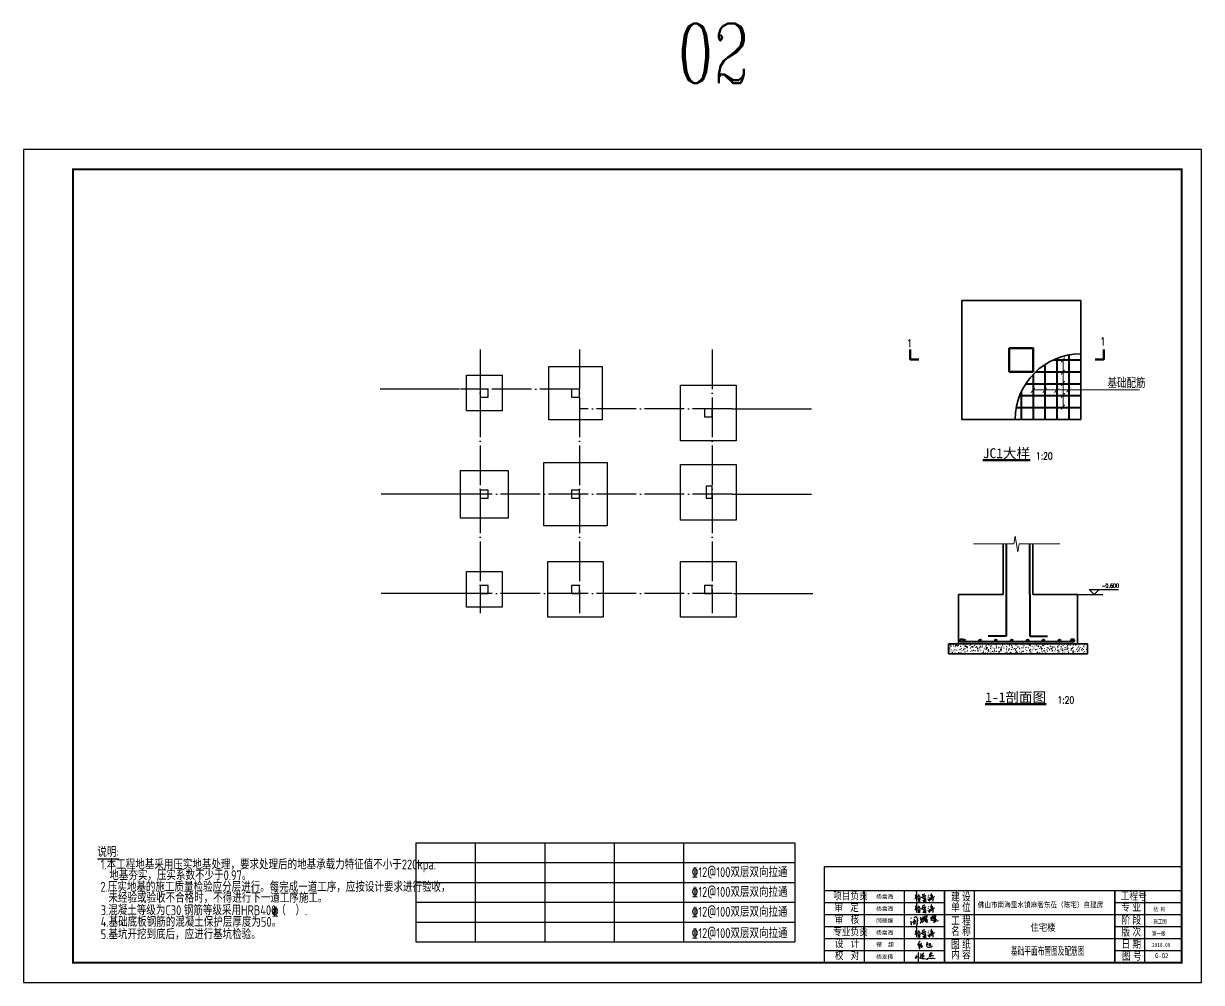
# Model space of a CAD drawing. Extents: x 365746627 to 729500028, y 528103248 to 1057099660.
# Drawn here: x 365791095 to 365850495, y 528103248 to 528151608 of the extents above; entities that cross this region are included whole.
import ezdxf
from ezdxf.enums import TextEntityAlignment as Align

# ---------------------------------------------------------------- set-up
doc = ezdxf.new("R2010")
doc.units = 0
doc.header["$LTSCALE"] = 1000
doc.header["$MEASUREMENT"] = 0
doc.linetypes.add('DOTE', pattern=[2.42, 2, -0.2, 0.02, -0.2])
for name, color, linetype in [('AXIS', 3, 'Continuous'), ('COLUMN', 6, 'Continuous'), ('DOTE', 1, 'DOTE'), ('PUB_TITLE', 4, 'Continuous'), ('S_BEAMDIMLOCAL', 3, 'Continuous'), ('出图文字', 40, 'Continuous'), ('图层2', 7, 'Continuous'), ('图签', 7, 'Continuous'), ('环宇图框', 4, 'Continuous')]:
    doc.layers.add(name, color=color, linetype=linetype)
for name, color, linetype, lineweight in [('OAP032__', 203, 'Continuous', 25), ('OAP0402T', 41, 'Continuous', 25), ('OAP0403T', 241, 'Continuous', 35), ('OAP0405T', 61, 'Continuous', 50), ('OAP0501_', 1, 'Continuous', 13), ('OAP052__', 63, 'Continuous', 50), ('OAP060__', 1, 'Continuous', 13), ('OAP280_C', 42, 'Continuous', 50), ('OAP291__', 60, 'Continuous', 40), ('PUB-TEXT', 7, 'Continuous', 25)]:
    doc.layers.add(name, color=color, linetype=linetype, lineweight=lineweight)
doc.styles.add('_COMPLEX', font='COMPLEX.shx', dxfattribs={"width": 0.75})
doc.styles.add('_HZTXT', font='1simplex.shx', dxfattribs={"width": 0.8, "bigfont": 'hztxt.shx'})
doc.styles.add('CR', font='tssdeng.shx', dxfattribs={"width": 0.7, "bigfont": 'tssdchn.shx'})
doc.styles.add('DGL_mm_T2.5', font='romans.shx', dxfattribs={"width": 0.8, "height": 250})
doc.styles.add('DGL_SIMSUN', font='', dxfattribs={"width": 0.8})
doc.styles.add('OAP_ROMANS', font='romans.shx', dxfattribs={"width": 0.8})
doc.styles.add('TSSD_REIN', font='tssdeng.shx', dxfattribs={"width": 0.8, "bigfont": 'hztxt.shx'})
doc.styles.add('图签-黑体', font='simhei.ttf', dxfattribs={"width": 0.9})
doc.styles.add('宋体', font='')
doc.styles.add('标注字体', font='', dxfattribs={"width": 0.8})
doc.styles.add('黑体', font='simhei.ttf')
doc.styles.get('DGL_SIMSUN').set_extended_font_data('SimSun')
doc.styles.get('宋体').set_extended_font_data('SimSun')
doc.styles.get('标注字体').set_extended_font_data('NSimSun')

# ---------------------------------------------------------------- blocks, each defined once
blk = doc.blocks.new('SA56A4G5G5A56')
at = {"layer": 'AXIS'}
for p, q in [((2423887, -728286), (2419887, -728286)), ((2437630, -729286), (2441630, -729286)), ((2423930, -733586), (2419930, -733586)), ((2437630, -733586), (2441630, -733586)), ((2423930, -738586), (2419930, -738586)), ((2437700, -738586), (2441700, -738586))]:
    blk.add_line(p, q, dxfattribs=at)
blk = doc.blocks.new('xvxvg5256')
at = {"linetype": 'Continuous'}
for points in [[(0.606932, 1.226352), (0.601937, 1.208868), (0.596941, 1.206371), (0.574462, 1.166408), (0.559476, 1.148924), (0.551983, 1.131441), (0.539495, 1.12145), (0.536997, 1.106464)], [(0.559476, 1.073995), (0.541993, 1.071497), (0.5345, 1.066502), (0.519514, 1.066502), (0.509523, 1.061506), (0.499532, 1.049018), (0.499532, 1.029037), (0.517016, 1.014051), (0.519514, 1.00406)], [(0.536997, 1.106464), (0.529504, 1.106464)], [(0.536997, 1.106464), (0.556979, 1.091478), (0.559476, 1.073995)], [(0.569467, 0.974088), (0.554481, 0.97159), (0.536997, 0.959102)], [(0.559476, 1.073995), (0.596941, 1.071497), (0.606932, 1.061506), (0.606932, 1.04652), (0.594444, 1.009055)], [(0.571965, 0.996567), (0.566969, 1.006558), (0.566969, 1.041525), (0.561974, 1.051516), (0.559476, 1.073995)], [(0.586951, 0.864191), (0.574462, 0.866689), (0.561974, 0.896661)], [(0.571965, 0.996567), (0.569467, 0.974088)], [(0.569467, 0.974088), (0.581955, 0.91914), (0.586951, 0.864191)], [(0.594444, 1.009055), (0.586951, 0.999065), (0.571965, 0.996567)], [(0.586951, 0.864191), (0.591946, 0.836717), (0.599439, 0.829224), (0.604434, 0.814238)], [(0.594444, 1.009055), (0.611927, 1.009055), (0.626913, 1.014051)], [(0.689355, 0.951609), (0.684359, 0.956604), (0.679364, 0.994069), (0.664378, 0.994069), (0.639402, 0.984079), (0.636904, 0.974088), (0.649392, 0.946614), (0.671871, 0.921637)], [(0.679364, 1.116455), (0.674369, 1.106464), (0.664378, 1.101469), (0.65189, 1.081488), (0.654388, 1.044023), (0.66188, 1.03653), (0.674369, 1.034032), (0.679364, 1.021544), (0.679364, 0.996567)], [(0.671871, 0.921637), (0.664378, 0.911647), (0.659383, 0.911647)], [(0.671871, 0.921637), (0.689355, 0.924135)], [(0.679364, 0.996567), (0.701843, 0.996567), (0.709336, 0.976586), (0.701843, 0.966595), (0.699345, 0.954107), (0.689355, 0.951609)], [(0.689355, 0.924135), (0.689355, 0.951609)], [(0.689355, 0.924135), (0.704341, 0.921637), (0.744303, 0.934125), (0.749299, 0.939121), (0.749299, 0.951609)], [(0.949112, 1.051516), (0.91914, 1.051516)], [(0.949112, 1.051516), (0.946614, 1.009055), (0.956605, 0.964097), (0.981581, 0.934125), (1.026539, 0.911647), (1.07899, 0.909149), (1.118953, 0.916642), (1.138934, 0.926633), (1.151422, 0.926633), (1.193883, 0.941619), (1.233845, 0.9616), (1.231348, 0.97159), (1.223855, 0.974088), (1.223855, 0.979083)], [(0.951609, 1.061506), (0.949112, 1.051516)], [(0.976586, 1.161413), (0.976586, 1.136436), (0.964098, 1.116455), (0.964098, 1.106464), (0.951609, 1.076492), (0.951609, 1.061506)], [(0.951609, 1.061506), (0.966595, 1.061506), (0.971591, 1.066502), (1.024042, 1.068999), (1.029037, 1.064004)], [(1.069, 1.113957), (1.07899, 1.083985)], [(1.116455, 1.044023), (1.101469, 1.029037), (1.081488, 1.021544), (1.081488, 1.006558), (1.086483, 0.994069), (1.086483, 0.984079), (1.081488, 0.976586)], [(1.116455, 1.044023), (1.138934, 1.044023), (1.146427, 1.021544), (1.136436, 0.989074), (1.118953, 0.989074), (1.118953, 0.984079), (1.108962, 0.981581)], [(1.131441, 1.118953), (1.113957, 1.056511), (1.116455, 1.044023)]]:
    blk.add_lwpolyline(points, dxfattribs=at)
blk = doc.blocks.new('A$C07F9359A')
at = {"layer": '图签', "linetype": 'Continuous'}
for points in [[(0, 247), (0, 240), (7, 240), (10, 217)], [(37, 450), (3, 447)], [(7, 260), (7, 257)], [(10, 217), (10, 207), (17, 203)], [(17, 203), (17, 213)], [(17, 203), (20, 190)], [(23, 177), (17, 180), (20, 190)], [(20, 190), (30, 190), (30, 177)], [(30, 177), (23, 177)], [(23, 177), (23, 170)], [(23, 170), (33, 170)], [(33, 163), (27, 163), (23, 170)], [(33, 150), (27, 147), (27, 137), (37, 133)], [(33, 170), (30, 177)], [(37, 133), (37, 117), (30, 117), (30, 100), (37, 97)], [(33, 170), (33, 163)], [(33, 163), (33, 150)], [(37, 133), (33, 150)], [(40, 87), (33, 83), (33, 77)], [(33, 77), (40, 77)], [(33, 67), (33, 77)], [(40, 67), (33, 67)], [(33, 67), (37, 57)], [(37, 57), (33, 43), (40, 40), (37, 30), (43, 13)], [(43, 457), (37, 457), (37, 450)], [(37, 450), (43, 450), (43, 457)], [(37, 97), (40, 103)], [(37, 97), (40, 87)], [(37, 57), (43, 60), (40, 67)], [(40, 77), (40, 87)], [(40, 77), (40, 67)], [(57, 457), (63, 457), (63, 463), (43, 457)], [(293, 237), (303, 247), (313, 297), (280, 297), (263, 283), (253, 283), (227, 270), (220, 260), (207, 257), (157, 217), (140, 197), (120, 190)], [(247, 143), (213, 160), (200, 177), (190, 180), (183, 193), (177, 193), (173, 203)], [(177, 77), (177, 73)], [(243, 137), (200, 70), (187, 57), (180, 57)], [(217, 480), (217, 473), (207, 473), (207, 480)], [(217, 480), (213, 483)], [(227, 393), (220, 390), (227, 343), (213, 300)], [(403, 483), (397, 510), (360, 543), (307, 543), (270, 530), (217, 480)], [(287, 227), (270, 193), (270, 183), (263, 170), (253, 163), (253, 150), (247, 143)], [(247, 143), (263, 140), (270, 133), (307, 130)], [(293, 237), (287, 237), (287, 227)], [(287, 227), (293, 227), (293, 237)], [(410, 113), (410, 103), (403, 100), (397, 27), (380, 3), (357, 0)], [(403, 483), (410, 483), (410, 473)], [(410, 473), (403, 477), (403, 483)], [(410, 473), (420, 450), (420, 427)], [(417, 150), (410, 147), (410, 133)], [(410, 133), (420, 133)], [(410, 123), (410, 133)], [(417, 123), (410, 123)], [(410, 123), (410, 113)], [(410, 113), (417, 117), (417, 123)], [(423, 417), (417, 420), (420, 427)], [(423, 190), (417, 187), (417, 173)], [(417, 173), (427, 180), (423, 190)], [(417, 173), (417, 150)], [(420, 133), (417, 150)], [(420, 133), (417, 123)], [(420, 427), (423, 417)], [(423, 417), (427, 360)], [(430, 343), (423, 347), (427, 360)], [(427, 270), (423, 257)], [(423, 257), (433, 257), (433, 267), (427, 270)], [(423, 257), (423, 247)], [(423, 247), (423, 233)], [(423, 233), (423, 247)], [(423, 233), (430, 223), (423, 217), (423, 190)], [(427, 360), (433, 357), (430, 343)], [(430, 330), (427, 310)], [(427, 310), (433, 310)], [(427, 300), (427, 310)], [(433, 300), (427, 300)], [(427, 300), (427, 287)], [(427, 287), (433, 290), (433, 300)], [(427, 287), (427, 270)], [(430, 343), (430, 330)], [(433, 310), (430, 330)], [(433, 310), (433, 300)], [(620, 427), (610, 417), (616, 410)], [(620, 443), (613, 440), (620, 427)], [(616, 160), (620, 150), (613, 147)], [(613, 147), (616, 160)], [(613, 147), (616, 133)], [(616, 410), (620, 427)], [(616, 410), (616, 403), (633, 390), (656, 393), (666, 407), (676, 407), (680, 420)], [(703, 343), (693, 343), (656, 323), (616, 310)], [(680, 287), (676, 273), (670, 273), (670, 263), (650, 237), (643, 213), (630, 200), (626, 177), (620, 177), (616, 160)], [(660, 500), (650, 500), (630, 473), (620, 443)], [(620, 443), (623, 433)], [(686, 300), (680, 297), (680, 287)], [(680, 287), (686, 290), (686, 300)], [(690, 430), (686, 423)], [(703, 343), (700, 323), (690, 313), (686, 300)], [(716, 367), (703, 343)], [(706, 457), (706, 450)], [(853, 347), (856, 323), (836, 283), (823, 273), (803, 243), (790, 237), (756, 203), (743, 197), (716, 197), (706, 207), (706, 237), (723, 273), (723, 283), (733, 297), (740, 340), (726, 337), (716, 327), (716, 320)], [(710, 317), (710, 310)], [(716, 367), (736, 370), (746, 383), (760, 390), (783, 423), (783, 460)], [(746, 433), (743, 417), (736, 417), (726, 387), (716, 380), (716, 367)], [(753, 447), (743, 443), (746, 433)], [(746, 433), (753, 437), (753, 447)], [(756, 467), (753, 447)], [(763, 480), (756, 477), (756, 467)], [(756, 467), (763, 470), (763, 480)], [(796, 570), (793, 553), (776, 526), (776, 513), (766, 500), (763, 480)], [(853, 347), (836, 337), (823, 337)], [(826, 407), (830, 403)], [(836, 457), (830, 417)], [(843, 467), (836, 467), (836, 457)], [(836, 457), (843, 460), (843, 467)], [(856, 516), (843, 467)], [(856, 357), (853, 363)], [(856, 357), (853, 347)], [(856, 516), (860, 516), (863, 530), (856, 526), (856, 516)], [(926, 410), (913, 407), (896, 383), (890, 383), (863, 357), (856, 357)], [(866, 546), (863, 546), (860, 533), (870, 536), (866, 546)], [(866, 553), (866, 546)], [(890, 583), (880, 580)], [(906, 347), (906, 330), (926, 337), (953, 373), (960, 373), (963, 387)], [(913, 357), (906, 353), (906, 347)], [(906, 347), (913, 350), (913, 357)], [(1013, 500), (1036, 546), (1046, 556), (1050, 596), (1023, 600), (963, 566), (946, 546), (940, 546), (910, 510)], [(926, 410), (926, 390), (916, 377), (913, 357)], [(933, 423), (926, 410)], [(946, 247), (926, 237)], [(953, 503), (933, 423)], [(933, 423), (950, 427), (950, 437), (980, 463), (980, 470), (990, 473), (990, 480)], [(1016, 303), (1003, 300), (996, 290), (990, 290), (953, 260), (946, 247)], [(946, 247), (996, 237), (1026, 217), (1076, 200), (1076, 217), (1046, 253), (1023, 300), (1016, 303)], [(963, 530), (956, 523)], [(966, 390), (960, 390), (963, 387)], [(963, 387), (966, 390)], [(966, 390), (973, 393), (973, 400)], [(973, 400), (970, 403)], [(973, 400), (983, 410), (990, 410)], [(990, 410), (990, 417), (1000, 423)], [(1000, 423), (1000, 410), (993, 410), (1006, 330), (1016, 317)], [(1000, 423), (1003, 450), (996, 450)], [(1016, 317), (1033, 320), (1036, 327), (1080, 353), (1090, 353), (1090, 363)], [(1016, 317), (1016, 303)], [(1110, 370), (1100, 367)], [(1320, 370), (1313, 367), (1300, 340), (1296, 320), (1280, 303), (1273, 303)], [(1283, 483), (1276, 480), (1276, 470)], [(1276, 470), (1283, 470)], [(1280, 457), (1276, 470)], [(1283, 470), (1280, 457)], [(1280, 457), (1280, 440), (1290, 440), (1293, 447)], [(1283, 526), (1293, 520)], [(1283, 500), (1283, 483)], [(1283, 470), (1283, 483)], [(1320, 383), (1306, 393)], [(1363, 590), (1356, 560), (1360, 536), (1346, 457), (1320, 383)], [(1320, 383), (1320, 370)], [(1320, 370), (1353, 343), (1386, 333), (1413, 337), (1436, 353), (1436, 360)], [(1370, 603), (1363, 603), (1363, 590)], [(1363, 590), (1370, 593), (1370, 603)], [(1413, 513), (1403, 480), (1380, 447), (1366, 450), (1363, 463)], [(1370, 610), (1370, 603)], [(1410, 603), (1410, 600)], [(1416, 523), (1413, 513)], [(1413, 513), (1420, 516), (1416, 523)], [(1463, 427), (1453, 417), (1446, 430), (1436, 526), (1430, 536), (1416, 533), (1416, 523)], [(1423, 600), (1426, 590), (1420, 556)], [(1420, 556), (1436, 556), (1436, 550), (1423, 540), (1420, 556)], [(1486, 240), (1463, 217), (1453, 197), (1480, 203), (1549, 250), (1596, 273), (1706, 303), (1739, 297), (1739, 287), (1723, 277)], [(1496, 337), (1489, 337), (1470, 313), (1470, 307), (1506, 297)], [(1476, 590), (1476, 586)], [(1483, 423), (1476, 423)], [(1486, 506), (1480, 506)], [(1483, 423), (1489, 423), (1496, 437)], [(1486, 433), (1483, 423)], [(1546, 530), (1486, 506)], [(1486, 506), (1486, 496), (1506, 477), (1516, 473)], [(1489, 440), (1486, 433)], [(1493, 247), (1486, 240)], [(1486, 240), (1493, 240), (1493, 247)], [(1589, 673), (1559, 663), (1489, 596)], [(1516, 473), (1503, 453), (1493, 450), (1489, 440)], [(1496, 437), (1489, 440)], [(1526, 283), (1523, 273), (1509, 267), (1506, 257), (1493, 247)], [(1569, 530), (1586, 590), (1583, 606), (1563, 606), (1513, 576), (1496, 560)], [(1496, 437), (1509, 440), (1529, 460)], [(1503, 343), (1496, 343), (1496, 337)], [(1496, 337), (1506, 333)], [(1503, 343), (1506, 357)], [(1506, 333), (1503, 343)], [(1553, 463), (1549, 440), (1519, 390), (1519, 380), (1506, 377), (1506, 357)], [(1506, 357), (1539, 373), (1549, 383), (1559, 383), (1559, 390), (1586, 400), (1613, 400), (1613, 383), (1596, 367), (1593, 353), (1579, 337), (1563, 327), (1553, 307), (1536, 293), (1536, 283)], [(1506, 297), (1506, 333)], [(1526, 283), (1506, 297)], [(1516, 473), (1523, 490), (1543, 510), (1546, 530)], [(1529, 460), (1526, 467), (1519, 467)], [(1536, 283), (1526, 283)], [(1529, 460), (1553, 463)], [(1536, 283), (1553, 283)], [(1569, 530), (1546, 530)], [(1553, 463), (1559, 500)], [(1559, 500), (1556, 510), (1566, 510)], [(1566, 510), (1559, 500)], [(1566, 510), (1569, 530)]]:
    blk.add_lwpolyline(points, dxfattribs=at)
blk = doc.blocks.new('图签')
at = {"layer": '图签', "linetype": 'Continuous'}
for points in [[(6193998, 381543), (6194000, 381535), (6193985, 381508), (6193980, 381478), (6193960, 381420), (6193953, 381411), (6193953, 381401)], [(6194028, 381615), (6194008, 381608), (6194000, 381600), (6194000, 381595), (6193995, 381595), (6193995, 381590), (6193990, 381590), (6193978, 381578), (6193963, 381573)], [(6194005, 381800), (6194018, 381788), (6194028, 381718), (6194028, 381630)], [(6194028, 381630), (6194043, 381633), (6194055, 381645)], [(6194028, 381630), (6194028, 381615)], [(6194028, 381615), (6194035, 381538)], [(6194035, 381538), (6194030, 381533), (6194035, 381408), (6194030, 381388), (6194030, 381326), (6194035, 381321)], [(6194035, 381538), (6194048, 381530), (6194048, 381520), (6194068, 381483)], [(6194113, 381540), (6194105, 381538)], [(6194125, 381413), (6194110, 381363)], [(6194118, 381618), (6194150, 381615), (6194150, 381598), (6194143, 381593), (6194120, 381558), (6194113, 381553), (6194113, 381540)], [(6194113, 381540), (6194128, 381543), (6194155, 381565), (6194170, 381568), (6194178, 381565), (6194193, 381545), (6194200, 381515), (6194193, 381273)], [(6194125, 381413), (6194130, 381428), (6194133, 381478)], [(6194138, 381406), (6194125, 381413)], [(6194150, 381413), (6194138, 381406)], [(6194138, 381406), (6194138, 381383), (6194148, 381376)], [(6194145, 381346), (6194148, 381376)], [(6194148, 381376), (6194155, 381381), (6194155, 381396), (6194160, 381401), (6194160, 381408)], [(6194160, 381408), (6194160, 381418), (6194150, 381413)], [(6194150, 381413), (6194153, 381408), (6194160, 381408)], [(6194395, 381540), (6194375, 381528), (6194325, 381485), (6194307, 381480), (6194272, 381483)], [(6194322, 381593), (6194312, 381593)], [(6194450, 381650), (6194437, 381653), (6194395, 381640), (6194385, 381630), (6194357, 381620), (6194342, 381608), (6194325, 381600), (6194322, 381593)], [(6194322, 381593), (6194330, 381590)], [(6194342, 381463), (6194372, 381463)], [(6194400, 381443), (6194377, 381430), (6194350, 381425)], [(6194382, 381580), (6194387, 381555), (6194395, 381548)], [(6194395, 381548), (6194417, 381555), (6194425, 381565), (6194440, 381568), (6194455, 381578), (6194480, 381575), (6194482, 381558), (6194462, 381528), (6194457, 381528), (6194442, 381515), (6194412, 381520), (6194395, 381540)], [(6194395, 381540), (6194395, 381548)], [(6194440, 381411), (6194440, 381403), (6194420, 381373), (6194400, 381316)], [(6194440, 381411), (6194427, 381413), (6194417, 381420), (6194407, 381420)], [(6194490, 381313), (6194502, 381361), (6194500, 381376), (6194505, 381408), (6194495, 381423), (6194465, 381428), (6194455, 381423), (6194445, 381411), (6194440, 381411)], [(6194447, 381336), (6194440, 381363)], [(6194460, 381498), (6194452, 381498), (6194452, 381485), (6194447, 381480)], [(6194447, 381336), (6194460, 381338), (6194472, 381348)], [(6194600, 381413), (6194610, 381408), (6194612, 381401), (6194620, 381396), (6194620, 381383), (6194632, 381361), (6194677, 381311), (6194695, 381308), (6194702, 381316), (6194707, 381401), (6194705, 381413)], [(6194610, 381520), (6194627, 381515), (6194645, 381498), (6194647, 381485)], [(6194632, 381618), (6194642, 381613), (6194642, 381588)], [(6194705, 381418), (6194697, 381415)], [(6194705, 381418), (6194710, 381465)], [(6194760, 381428), (6194705, 381418)], [(6194757, 381560), (6194750, 381553)], [(6194760, 381428), (6194755, 381381), (6194760, 381376), (6194772, 381378), (6194780, 381388), (6194800, 381403), (6194802, 381411), (6194807, 381411), (6194812, 381428), (6194827, 381430), (6194842, 381448)], [(6194757, 381560), (6194757, 381575), (6194770, 381593), (6194775, 381615), (6194785, 381630), (6194785, 381638), (6194792, 381648), (6194792, 381663), (6194785, 381673), (6194775, 381670), (6194772, 381660)], [(6194757, 381560), (6194780, 381565), (6194800, 381585), (6194807, 381585), (6194825, 381603), (6194844, 381608)], [(6194765, 381433), (6194760, 381428)], [(6194859, 381473), (6194859, 381553), (6194857, 381560), (6194852, 381560), (6194830, 381540), (6194787, 381515), (6194782, 381505), (6194772, 381500), (6194770, 381470), (6194765, 381460), (6194765, 381433)], [(6194830, 381460), (6194822, 381453), (6194802, 381448), (6194800, 381443), (6194775, 381433), (6194765, 381433)], [(6194772, 381660), (6194767, 381660)], [(6194772, 381660), (6194775, 381650)], [(6194830, 381460), (6194827, 381470), (6194810, 381478), (6194800, 381478), (6194790, 381485)], [(6194834, 381458), (6194830, 381460)], [(6194842, 381450), (6194839, 381458), (6194834, 381458)], [(6194834, 381458), (6194834, 381453), (6194842, 381448)], [(6194857, 381448), (6194857, 381423), (6194862, 381411), (6194864, 381361), (6194859, 381293), (6194857, 381288), (6194847, 381288), (6194839, 381296), (6194834, 381296)], [(6194857, 381468), (6194837, 381463)], [(6194842, 381448), (6194842, 381450)], [(6194842, 381450), (6194857, 381448)], [(6194857, 381448), (6194857, 381468)], [(6194859, 381473), (6194867, 381473), (6194874, 381483), (6194887, 381488), (6194912, 381510), (6194924, 381515), (6194924, 381520), (6194934, 381530)], [(6193998, 380977), (6194000, 380969), (6193985, 380942), (6193980, 380912), (6193960, 380854), (6193953, 380844), (6193953, 380834)], [(6194028, 381049), (6194008, 381042), (6194000, 381034), (6194000, 381029), (6193995, 381029), (6193995, 381024), (6193990, 381024), (6193978, 381012), (6193963, 381007)], [(6194005, 381234), (6194018, 381222), (6194028, 381152), (6194028, 381064)], [(6194028, 381064), (6194043, 381067), (6194055, 381079)], [(6194028, 381064), (6194028, 381049)], [(6194028, 381049), (6194035, 380972)], [(6194035, 380972), (6194030, 380967), (6194035, 380842), (6194030, 380822), (6194030, 380760), (6194035, 380755)], [(6194035, 381321), (6194033, 381286)], [(6194035, 380755), (6194033, 380720)], [(6194035, 381321), (6194043, 381328), (6194043, 381336)], [(6194035, 380972), (6194048, 380964), (6194048, 380954), (6194068, 380917)], [(6194035, 380755), (6194043, 380762), (6194043, 380770)], [(6194113, 380974), (6194105, 380972)], [(6194125, 380847), (6194110, 380797)], [(6194118, 381052), (6194150, 381049), (6194150, 381032), (6194143, 381027), (6194120, 380992), (6194113, 380987), (6194113, 380974)], [(6194113, 380974), (6194128, 380977), (6194155, 380999), (6194170, 381002), (6194178, 380999), (6194193, 380979), (6194200, 380949), (6194193, 380707)], [(6194145, 381346), (6194135, 381333), (6194128, 381303), (6194123, 381298), (6194120, 381276)], [(6194145, 380780), (6194135, 380767), (6194128, 380737), (6194123, 380732), (6194120, 380710)], [(6194125, 380847), (6194130, 380862), (6194133, 380912)], [(6194138, 380839), (6194125, 380847)], [(6194150, 380847), (6194138, 380839)], [(6194138, 380839), (6194138, 380817), (6194148, 380810)], [(6194193, 381273), (6194175, 381283), (6194170, 381306), (6194165, 381308), (6194150, 381346), (6194145, 381346)], [(6194145, 380780), (6194148, 380810)], [(6194193, 380707), (6194175, 380717), (6194170, 380740), (6194165, 380742), (6194150, 380780), (6194145, 380780)], [(6194148, 380810), (6194155, 380815), (6194155, 380830), (6194160, 380834), (6194160, 380842)], [(6194160, 380842), (6194160, 380852), (6194150, 380847)], [(6194150, 380847), (6194153, 380842), (6194160, 380842)], [(6194193, 381273), (6194193, 381266)], [(6194395, 380974), (6194375, 380962), (6194325, 380919), (6194307, 380914), (6194272, 380917)], [(6194322, 381027), (6194312, 381027)], [(6194450, 381084), (6194437, 381087), (6194395, 381074), (6194385, 381064), (6194357, 381054), (6194342, 381042), (6194325, 381034), (6194322, 381027)], [(6194322, 381027), (6194330, 381024)], [(6194342, 380897), (6194372, 380897)], [(6194400, 380877), (6194377, 380864), (6194350, 380859)], [(6194400, 381316), (6194392, 381311), (6194387, 381298), (6194372, 381296), (6194362, 381303), (6194355, 381321)], [(6194400, 380750), (6194392, 380745), (6194387, 380732), (6194372, 380730), (6194362, 380737), (6194355, 380755)], [(6194382, 381014), (6194387, 380989), (6194395, 380982)], [(6194395, 380982), (6194417, 380989), (6194425, 380999), (6194440, 381002), (6194455, 381012), (6194480, 381009), (6194482, 380992), (6194462, 380962), (6194457, 380962), (6194442, 380949), (6194412, 380954), (6194395, 380974)], [(6194395, 380974), (6194395, 380982)], [(6194400, 381316), (6194402, 381311), (6194417, 381311), (6194420, 381316), (6194442, 381321)], [(6194440, 380844), (6194440, 380837), (6194420, 380807), (6194400, 380750)], [(6194400, 380750), (6194402, 380745), (6194417, 380745), (6194420, 380750), (6194442, 380755)], [(6194440, 380844), (6194427, 380847), (6194417, 380854), (6194407, 380854)], [(6194440, 381296), (6194425, 381276), (6194412, 381268)], [(6194442, 381321), (6194440, 381296)], [(6194440, 381296), (6194455, 381298), (6194480, 381313), (6194490, 381311), (6194482, 381263)], [(6194490, 380747), (6194502, 380795), (6194500, 380810), (6194505, 380842), (6194495, 380857), (6194465, 380862), (6194455, 380857), (6194445, 380844), (6194440, 380844)], [(6194447, 380770), (6194440, 380797)], [(6194442, 380755), (6194440, 380730)], [(6194442, 381321), (6194447, 381336)], [(6194442, 380755), (6194447, 380770)], [(6194460, 380932), (6194452, 380932), (6194452, 380919), (6194447, 380914)], [(6194447, 380770), (6194460, 380772), (6194472, 380782)], [(6194600, 380847), (6194610, 380842), (6194612, 380834), (6194620, 380830), (6194620, 380817), (6194632, 380795), (6194677, 380745), (6194695, 380742), (6194702, 380750), (6194707, 380834), (6194705, 380847)], [(6194610, 380954), (6194627, 380949), (6194645, 380932), (6194647, 380919)], [(6194632, 381052), (6194642, 381047), (6194642, 381022)], [(6194705, 380852), (6194697, 380849)], [(6194705, 380852), (6194710, 380899)], [(6194760, 380862), (6194705, 380852)], [(6194757, 380994), (6194750, 380987)], [(6194760, 380862), (6194755, 380815), (6194760, 380810), (6194772, 380812), (6194780, 380822), (6194800, 380837), (6194802, 380844), (6194807, 380844), (6194812, 380862), (6194827, 380864), (6194842, 380882)], [(6194757, 380994), (6194757, 381009), (6194770, 381027), (6194775, 381049), (6194785, 381064), (6194785, 381072), (6194792, 381082), (6194792, 381097), (6194785, 381107), (6194775, 381104), (6194772, 381094)], [(6194757, 380994), (6194780, 380999), (6194800, 381019), (6194807, 381019), (6194825, 381037), (6194844, 381042)], [(6194765, 380867), (6194760, 380862)], [(6194859, 380907), (6194859, 380987), (6194857, 380994), (6194852, 380994), (6194830, 380974), (6194787, 380949), (6194782, 380939), (6194772, 380934), (6194770, 380904), (6194765, 380894), (6194765, 380867)], [(6194830, 380894), (6194822, 380887), (6194802, 380882), (6194800, 380877), (6194775, 380867), (6194765, 380867)], [(6194772, 381094), (6194767, 381094)], [(6194772, 381094), (6194775, 381084)], [(6194830, 380894), (6194827, 380904), (6194810, 380912), (6194800, 380912), (6194790, 380919)], [(6194834, 380892), (6194830, 380894)], [(6194842, 380884), (6194839, 380892), (6194834, 380892)], [(6194834, 380892), (6194834, 380887), (6194842, 380882)], [(6194857, 380882), (6194857, 380857), (6194862, 380844), (6194864, 380795), (6194859, 380727), (6194857, 380722), (6194847, 380722), (6194839, 380730), (6194834, 380730)], [(6194857, 380902), (6194837, 380897)], [(6194842, 380882), (6194842, 380884)], [(6194842, 380884), (6194857, 380882)], [(6194857, 380882), (6194857, 380902)], [(6194859, 380907), (6194867, 380907), (6194874, 380917), (6194887, 380922), (6194912, 380944), (6194924, 380949), (6194924, 380954), (6194934, 380964)], [(6194193, 380707), (6194193, 380700)], [(6194440, 380730), (6194425, 380710), (6194412, 380702)], [(6194440, 380730), (6194455, 380732), (6194480, 380747), (6194490, 380745), (6194482, 380697)], [(6193998, 379732), (6194000, 379725), (6193985, 379697), (6193980, 379667), (6193960, 379610), (6193953, 379600), (6193953, 379590)], [(6194028, 379805), (6194008, 379797), (6194000, 379790), (6194000, 379785), (6193995, 379785), (6193995, 379780), (6193990, 379780), (6193978, 379767), (6193963, 379762)], [(6194005, 379990), (6194018, 379977), (6194028, 379907), (6194028, 379820)], [(6194028, 379820), (6194043, 379822), (6194055, 379835)], [(6194028, 379820), (6194028, 379805)], [(6194028, 379805), (6194035, 379727)], [(6194035, 379727), (6194030, 379722), (6194035, 379597), (6194030, 379577), (6194030, 379515), (6194035, 379510)], [(6194035, 379727), (6194048, 379720), (6194048, 379710), (6194068, 379672)], [(6194113, 379730), (6194105, 379727)], [(6194125, 379602), (6194110, 379553)], [(6194118, 379807), (6194150, 379805), (6194150, 379787), (6194143, 379782), (6194120, 379747), (6194113, 379742), (6194113, 379730)], [(6194113, 379730), (6194128, 379732), (6194155, 379755), (6194170, 379757), (6194178, 379755), (6194193, 379735), (6194200, 379705), (6194193, 379463)], [(6194125, 379602), (6194130, 379617), (6194133, 379667)], [(6194138, 379595), (6194125, 379602)], [(6194150, 379602), (6194138, 379595)], [(6194138, 379595), (6194138, 379572), (6194148, 379565)], [(6194148, 379565), (6194155, 379570), (6194155, 379585), (6194160, 379590), (6194160, 379597)], [(6194160, 379597), (6194160, 379607), (6194150, 379602)], [(6194150, 379602), (6194153, 379597), (6194160, 379597)], [(6194395, 379730), (6194375, 379717), (6194325, 379675), (6194307, 379670), (6194272, 379672)], [(6194322, 379782), (6194312, 379782)], [(6194450, 379840), (6194437, 379842), (6194395, 379830), (6194385, 379820), (6194357, 379810), (6194342, 379797), (6194325, 379790), (6194322, 379782)], [(6194322, 379782), (6194330, 379780)], [(6194342, 379652), (6194372, 379652)], [(6194400, 379632), (6194377, 379620), (6194350, 379615)], [(6194382, 379770), (6194387, 379745), (6194395, 379737)], [(6194395, 379737), (6194417, 379745), (6194425, 379755), (6194440, 379757), (6194455, 379767), (6194480, 379765), (6194482, 379747), (6194462, 379717), (6194457, 379717), (6194442, 379705), (6194412, 379710), (6194395, 379730)], [(6194395, 379730), (6194395, 379737)], [(6194440, 379600), (6194440, 379592), (6194420, 379562), (6194400, 379505)], [(6194440, 379600), (6194427, 379602), (6194417, 379610), (6194407, 379610)], [(6194490, 379503), (6194502, 379550), (6194500, 379565), (6194505, 379597), (6194495, 379612), (6194465, 379617), (6194455, 379612), (6194445, 379600), (6194440, 379600)], [(6194460, 379687), (6194452, 379687), (6194452, 379675), (6194447, 379670)], [(6194600, 379602), (6194610, 379597), (6194612, 379590), (6194620, 379585), (6194620, 379572), (6194632, 379550), (6194677, 379500), (6194695, 379498), (6194702, 379505), (6194707, 379590), (6194705, 379602)], [(6194610, 379710), (6194627, 379705), (6194645, 379687), (6194647, 379675)], [(6194632, 379807), (6194642, 379802), (6194642, 379777)], [(6194705, 379607), (6194697, 379605)], [(6194705, 379607), (6194710, 379655)], [(6194760, 379617), (6194705, 379607)], [(6194757, 379750), (6194750, 379742)], [(6194760, 379617), (6194755, 379570), (6194760, 379565), (6194772, 379567), (6194780, 379577), (6194800, 379592), (6194802, 379600), (6194807, 379600), (6194812, 379617), (6194827, 379620), (6194842, 379637)], [(6194757, 379750), (6194757, 379765), (6194770, 379782), (6194775, 379805), (6194785, 379820), (6194785, 379827), (6194792, 379837), (6194792, 379852), (6194785, 379862), (6194775, 379860), (6194772, 379850)], [(6194757, 379750), (6194780, 379755), (6194800, 379775), (6194807, 379775), (6194825, 379792), (6194844, 379797)], [(6194765, 379622), (6194760, 379617)], [(6194859, 379662), (6194859, 379742), (6194857, 379750), (6194852, 379750), (6194830, 379730), (6194787, 379705), (6194782, 379695), (6194772, 379690), (6194770, 379660), (6194765, 379650), (6194765, 379622)], [(6194830, 379650), (6194822, 379642), (6194802, 379637), (6194800, 379632), (6194775, 379622), (6194765, 379622)], [(6194772, 379850), (6194767, 379850)], [(6194772, 379850), (6194775, 379840)], [(6194830, 379650), (6194827, 379660), (6194810, 379667), (6194800, 379667), (6194790, 379675)], [(6194834, 379647), (6194830, 379650)], [(6194842, 379640), (6194839, 379647), (6194834, 379647)], [(6194834, 379647), (6194834, 379642), (6194842, 379637)], [(6194857, 379637), (6194857, 379612), (6194862, 379600), (6194864, 379550), (6194859, 379483), (6194857, 379478), (6194847, 379478), (6194839, 379485), (6194834, 379485)], [(6194857, 379657), (6194837, 379652)], [(6194842, 379637), (6194842, 379640)], [(6194842, 379640), (6194857, 379637)], [(6194857, 379637), (6194857, 379657)], [(6194859, 379662), (6194867, 379662), (6194874, 379672), (6194887, 379677), (6194912, 379700), (6194924, 379705), (6194924, 379710), (6194934, 379720)], [(6194035, 379510), (6194033, 379475)], [(6194035, 379510), (6194043, 379518), (6194043, 379525)], [(6194145, 379535), (6194135, 379523), (6194128, 379493), (6194123, 379488), (6194120, 379465)], [(6194145, 379535), (6194148, 379565)], [(6194193, 379463), (6194175, 379473), (6194170, 379495), (6194165, 379498), (6194150, 379535), (6194145, 379535)], [(6194193, 379463), (6194193, 379455)], [(6194400, 379505), (6194392, 379500), (6194387, 379488), (6194372, 379485), (6194362, 379493), (6194355, 379510)], [(6194400, 379505), (6194402, 379500), (6194417, 379500), (6194420, 379505), (6194442, 379510)], [(6194440, 379485), (6194425, 379465), (6194412, 379458)], [(6194447, 379525), (6194440, 379553)], [(6194442, 379510), (6194440, 379485)], [(6194440, 379485), (6194455, 379488), (6194480, 379503), (6194490, 379500), (6194482, 379453)], [(6194442, 379510), (6194447, 379525)], [(6194447, 379525), (6194460, 379528), (6194472, 379538)], [(6193999, 378445), (6193999, 378455), (6193979, 378460), (6193969, 378445), (6193974, 378420), (6193989, 378420), (6193999, 378445)], [(6193999, 378525), (6194049, 378525)], [(6194014, 378445), (6193999, 378445)], [(6194049, 378525), (6194039, 378490), (6194014, 378460), (6194014, 378445)], [(6194014, 378445), (6194039, 378430), (6194049, 378450)], [(6194024, 378580), (6194029, 378555)], [(6194049, 378525), (6194059, 378525)], [(6194089, 378520), (6194084, 378485)], [(6194134, 378250), (6194129, 378690), (6194109, 378680), (6194109, 378670)], [(6194239, 378425), (6194189, 378435)], [(6194219, 378640), (6194239, 378630), (6194244, 378600)], [(6194244, 378575), (6194239, 378495), (6194249, 378480), (6194239, 378425)], [(6194239, 378425), (6194314, 378410), (6194369, 378410), (6194389, 378400), (6194419, 378400), (6194564, 378370), (6194589, 378370), (6194589, 378385)], [(6194324, 378605), (6194284, 378600)], [(6194324, 378605), (6194299, 378560), (6194309, 378540), (6194359, 378540)], [(6194354, 378500), (6194334, 378500), (6194314, 378485), (6194334, 378450), (6194354, 378445), (6194354, 378500)], [(6194344, 378625), (6194324, 378605)], [(6194354, 378640), (6194344, 378635), (6194344, 378625)], [(6194344, 378625), (6194359, 378630)], [(6194379, 378675), (6194359, 378660), (6194354, 378640)], [(6194359, 378515), (6194354, 378500)], [(6194359, 378630), (6194379, 378635), (6194389, 378650)], [(6194359, 378540), (6194359, 378555), (6194374, 378560)], [(6194374, 378560), (6194384, 378550), (6194414, 378540), (6194409, 378525), (6194359, 378515)], [(6194359, 378515), (6194359, 378540)], [(6194374, 378560), (6194374, 378580)], [(6194589, 378385), (6194579, 378395), (6194584, 378410)], [(6194589, 378385), (6194599, 378385), (6194649, 378430), (6194699, 378425), (6194709, 378410), (6194789, 378415), (6194809, 378405), (6194844, 378425), (6194879, 378425), (6194954, 378400), (6194954, 378380)], [(6194754, 378620), (6194729, 378620), (6194699, 378605), (6194669, 378605)], [(6194694, 378545), (6194679, 378545), (6194669, 378540), (6194669, 378530), (6194689, 378530), (6194694, 378545)], [(6194714, 378540), (6194694, 378545)], [(6194754, 378560), (6194719, 378550), (6194714, 378540)], [(6194714, 378540), (6194734, 378510), (6194749, 378510), (6194749, 378550)], [(6194754, 378635), (6194754, 378705), (6194799, 378670), (6194799, 378655), (6194774, 378635), (6194759, 378635), (6194754, 378620)], [(6194754, 378620), (6194754, 378560)], [(6194754, 378560), (6194884, 378555), (6194879, 378535), (6194849, 378525)]]:
    blk.add_lwpolyline(points, dxfattribs=at)
at = {"layer": '环宇图框'}
for p, q in [((6189400, 378211), (6189400, 383040)), ((6189400, 383040), (6207403, 383040)), ((6189400, 378197), (6189400, 383040)), ((6189400, 383040), (6207403, 383040)), ((6189400, 378197), (6189400, 383040)), ((6207403, 383040), (6207403, 378197)), ((6189400, 381829), (6207403, 381829)), ((6191418, 378211), (6191418, 381829)), ((6193436, 378211), (6193436, 381829)), ((6195454, 381829), (6195454, 378211)), ((6195454, 378197), (6195454, 381829)), ((6196967, 378211), (6196967, 381829)), ((6204030, 381829), (6204030, 378211)), ((6204030, 378211), (6204030, 381829)), ((6205544, 378211), (6205544, 381829)), ((6189400, 381224), (6195454, 381224)), ((6204030, 381224), (6207403, 381224)), ((6189400, 380618), (6207403, 380618)), ((6189400, 380013), (6195454, 380013)), ((6204030, 380013), (6207403, 380013)), ((6189400, 379408), (6207403, 379408)), ((6189400, 378802), (6195454, 378802)), ((6204030, 378802), (6207403, 378802)), ((6207403, 378197), (6189400, 378197)), ((6204030, 378197), (6207403, 378197))]:
    blk.add_line(p, q, dxfattribs=at)
at = {"layer": '图签', "xscale": 0.8, "yscale": 0.8, "zscale": 0.8}
blk.add_blockref('A$C07F9359A', (6193736, 380071), dxfattribs=at)
at = {"layer": '图签', "linetype": 'Continuous', "xscale": 1000, "yscale": 1000, "zscale": 1000}
blk.add_blockref('xvxvg5256', (6193594, 378059), dxfattribs=at)
at = {"layer": '图签', "style": '宋体'}
for s, p in [('杨雷海', (6191992, 381420)), ('杨雷海', (6191992, 380814)), ('闵辉煌', (6191992, 380209)), ('杨雷海', (6191992, 379604)), ('程  超', (6191992, 378998)), ('杨发伟', (6191992, 378393))]:
    blk.add_text(s, height=206.7, dxfattribs=at).set_placement(p)
at = {"layer": '环宇图框'}
for s, height, style, width, p in [('项目负责', 403.6, '_HZTXT', 0.8, (6189834, 381347)), ('建 设', 403.6, '_HZTXT', 0.8, (6195778, 381285)), ('工程号', 403.6, '_HZTXT', 0.8, (6204332, 381328)), ('审   定', 403.6, '_HZTXT', 0.8, (6189892, 380750)), ('单 位', 403.6, '_HZTXT', 0.8, (6195778, 380756)), ('佛山市南海里水镇麻奢东莅（陈宅）自建房', 280, '黑体', 0.85, (6197123, 380975)), ('专 业', 403.6, '_HZTXT', 0.8, (6204364, 380768)), ('结 构', 201.8, '图签-黑体', 0.8, (6205989, 380785)), ('审   核', 403.6, '_HZTXT', 0.8, (6189910, 380145)), ('工 程', 403.6, '_HZTXT', 0.8, (6195778, 380075)), ('住宅楼', 353.1, '黑体', 0.85, (6199782, 379794)), ('阶 段', 403.6, '_HZTXT', 0.8, (6204369, 380117)), ('施工图', 201.8, '图签-黑体', 0.8, (6205977, 380170)), ('专业负责', 403.6, '_HZTXT', 0.8, (6189834, 379531)), ('名 称', 403.6, '_HZTXT', 0.8, (6195778, 379546)), ('版 次', 403.6, '_HZTXT', 0.8, (6204369, 379512)), ('第一版', 201.8, '图签-黑体', 0.8, (6205911, 379566)), ('设   计', 403.6, '_HZTXT', 0.8, (6189919, 378934)), ('图 纸', 403.6, '_HZTXT', 0.8, (6195778, 378891)), ('日 期', 403.6, '_HZTXT', 0.8, (6204369, 378906)), ('2016.08', 201.8, '图签-黑体', 0.8, (6205911, 378988)), ('校   对', 403.6, '_HZTXT', 0.8, (6189919, 378329)), ('内 容', 403.6, '_HZTXT', 0.8, (6195778, 378362)), ('图 号', 403.6, '_HZTXT', 0.8, (6204398, 378301))]:
    blk.add_text(s, height=height, dxfattribs=dict(at, style=style, width=width)).set_placement(p)
blk = doc.blocks.new('asd4g56da4g56')
at = {"layer": 'COLUMN'}
for p, q in [((365814526, 528045321), (365814126, 528045321)), ((365814126, 528045321), (365814126, 528044921)), ((365814526, 528044921), (365814526, 528045321)), ((365819126, 528045321), (365818726, 528045321)), ((365818726, 528045321), (365818726, 528044921)), ((365819126, 528044921), (365819126, 528045321)), ((365814126, 528044921), (365814526, 528044921)), ((365818726, 528044921), (365819126, 528044921)), ((365825826, 528044321), (365825426, 528044321)), ((365825426, 528044321), (365825426, 528043921)), ((365825826, 528043921), (365825826, 528044321)), ((365825426, 528043921), (365825826, 528043921)), ((365814526, 528040221), (365814126, 528040221)), ((365814126, 528040221), (365814126, 528039821)), ((365814526, 528039821), (365814526, 528040221)), ((365819126, 528040221), (365818726, 528040221)), ((365818726, 528040221), (365818726, 528039821)), ((365819126, 528039821), (365819126, 528040221)), ((365825826, 528040421), (365825526, 528040421)), ((365825526, 528040421), (365825526, 528039821)), ((365825826, 528039821), (365825826, 528040421)), ((365814126, 528039821), (365814526, 528039821)), ((365818726, 528039821), (365819126, 528039821)), ((365825526, 528039821), (365825826, 528039821)), ((365814526, 528035421), (365814126, 528035421)), ((365814126, 528035421), (365814126, 528035021)), ((365814526, 528035021), (365814526, 528035421)), ((365819126, 528035421), (365818726, 528035421)), ((365818726, 528035421), (365818726, 528035021)), ((365819126, 528035021), (365819126, 528035421)), ((365825826, 528035421), (365825426, 528035421)), ((365825426, 528035421), (365825426, 528035021)), ((365825826, 528035021), (365825826, 528035421)), ((365814126, 528035021), (365814526, 528035021)), ((365818726, 528035021), (365819126, 528035021)), ((365825426, 528035021), (365825826, 528035021))]:
    blk.add_line(p, q, dxfattribs=at)
at = {"layer": 'COLUMN', "color": 2}
for points in [[(365817576, 528046471), (365820276, 528046471), (365820276, 528043771), (365817576, 528043771)], [(365813426, 528046021), (365815226, 528046021), (365815226, 528044221), (365813426, 528044221)], [(365824226, 528045521), (365827026, 528045521), (365827026, 528042721), (365824226, 528042721)], [(365813126, 528041221), (365815526, 528041221), (365815526, 528038821), (365813126, 528038821)], [(365820526, 528038421), (365817326, 528038421), (365817326, 528041621), (365820526, 528041621)], [(365824226, 528041521), (365827026, 528041521), (365827026, 528038721), (365824226, 528038721)], [(365817526, 528036621), (365820326, 528036621), (365820326, 528033821), (365817526, 528033821)], [(365824226, 528036621), (365827026, 528036621), (365827026, 528033821), (365824226, 528033821)], [(365813426, 528036121), (365815226, 528036121), (365815226, 528034321), (365813426, 528034321)]]:
    blk.add_lwpolyline(points, close=True, dxfattribs=at)

msp = doc.modelspace()

# ---------------------------------------------------------------- hatches: boundary and pattern name
at = {"layer": 'OAP060__'}
h = msp.add_hatch(dxfattribs=at)
h.set_pattern_fill('AR-CONC', color=256, scale=2, style=0)
h.set_pattern_definition([(50, (365293489.14, 528101713.92), (364.36934, -31.87817), [38.1, -419.1]), (355, (365293489.14, 528101713.92), (-70.48565, 382.11329), [30.48, -335.28]), (100.451, (365293519.5, 528101711.27), (293.885, 350.23338), [32.38, -356.18]), (46.1842, (365293489.14, 528101815.52), (542.1581, -84.08466), [57.15, -628.65]), (96.6356, (365293534.3, 528101808.5), (474.80847, 494.8511), [48.57, -534.27]), (351.184, (365293489.14, 528101815.5), (474.8092, 494.85024), [45.72, -502.92]), (21, (365293539.94, 528101790.12), (303.22976, -204.53104), [38.1, -419.1]), (326, (365293539.94, 528101790.12), (123.60406, 368.37593), [30.48, -335.28]), (71.4514, (365293565.2, 528101773.08), (426.83298, 163.84572), [32.38, -356.18]), (37.5, (365293489.14, 528101713.92), (6.177207, 169.110078), [0, -331.216, 0, -340.36, 0, -336.55]), (7.5, (365293489.14, 528101713.92), (133.639325, 200.36115), [0, -194.056, 0, -323.596, 0, -128.27]), (327.5, (365293375.86, 528101713.92), (271.18119, -11.457488), [0, -127, 0, -396.24, 0, -525.78]), (317.5, (365293325.06, 528101713.92), (296.25836, 50.85298), [0, -165.1, 0, -263.144, 0, -373.38])])
h.paths.add_polyline_path([(365844744.2, 528119821.6), (365844744.2, 528120321.6), (365844244.2, 528120321.6), (365838244.2, 528120321.6), (365837744.2, 528120321.6), (365837744.2, 528119821.6), (365838244.2, 528119821.6)])
at = {"layer": 'OAP291__'}
h = msp.add_hatch(color=256, dxfattribs=at)
edge = h.paths.add_edge_path()
edge.add_arc((365838531.4, 528120494.2), 50, 0, 360)
h = msp.add_hatch(color=256, dxfattribs=at)
edge = h.paths.add_edge_path()
edge.add_arc((365839331.4, 528120494.2), 50, 0, 360)
h = msp.add_hatch(color=256, dxfattribs=at)
edge = h.paths.add_edge_path()
edge.add_arc((365840131.4, 528120494.2), 50, 0, 360)
h = msp.add_hatch(color=256, dxfattribs=at)
edge = h.paths.add_edge_path()
edge.add_arc((365840931.4, 528120494.2), 50, 0, 360)
h = msp.add_hatch(color=256, dxfattribs=at)
edge = h.paths.add_edge_path()
edge.add_arc((365841731.4, 528120494.2), 50, 0, 360)
h = msp.add_hatch(color=256, dxfattribs=at)
edge = h.paths.add_edge_path()
edge.add_arc((365842531.4, 528120494.2), 50, 0, 360)
h = msp.add_hatch(color=256, dxfattribs=at)
edge = h.paths.add_edge_path()
edge.add_arc((365843331.4, 528120494.2), 50, 0, 360)
h = msp.add_hatch(color=256, dxfattribs=at)
edge = h.paths.add_edge_path()
edge.add_arc((365843957.3, 528120494.2), 50, 0, 360)

# ---------------------------------------------------------------- linework, layer by layer
for p, q in [((365810876.8, 528110296.1), (365810876.8, 528105296.1)), ((365813876.8, 528110296.1), (365813876.8, 528105296.1)), ((365817376.8, 528110296.1), (365817376.8, 528105296.1)), ((365817376.8, 528110296.1), (365817376.8, 528105296.1)), ((365820876.8, 528110296.1), (365820876.8, 528105296.1)), ((365820876.8, 528110296.1), (365820876.8, 528105296.1)), ((365820876.8, 528110296.1), (365820876.8, 528105296.1)), ((365824376.8, 528110296.1), (365824376.8, 528105296.1)), ((365824376.8, 528110296.1), (365824376.8, 528105296.1)), ((365824376.8, 528110296.1), (365824376.8, 528105296.1)), ((365824376.8, 528110296.1), (365824376.8, 528105296.1)), ((365829990.7, 528110296.1), (365829990.7, 528105296.1))]:
    msp.add_line(p, q)
for points in [[(365810876.8, 528110296.1), (365829990.7, 528110296.1)], [(365810876.8, 528109296.1), (365829990.7, 528109296.1)], [(365810876.8, 528108296.1), (365829990.7, 528108296.1)], [(365810876.8, 528107296.1), (365829990.7, 528107296.1)], [(365810876.8, 528106296.1), (365829990.7, 528106296.1)], [(365810876.8, 528105296.1), (365829990.7, 528105296.1)]]:
    msp.add_lwpolyline(points)
at = {"layer": 'DOTE'}
for p, q in [((365814125.6, 528135169.6), (365814125.6, 528121869.6)), ((365819125.6, 528135169.6), (365819125.6, 528121869.6)), ((365825825.6, 528135169.6), (365825825.6, 528121869.6)), ((365819125.6, 528133169.6), (365813125.6, 528133169.6)), ((365826825.6, 528132169.6), (365819125.6, 528132169.6)), ((365826825.6, 528127869.6), (365813125.6, 528127869.6)), ((365826825.6, 528122869.6), (365813125.6, 528122869.6))]:
    msp.add_line(p, q, dxfattribs=at)
at = {"layer": 'OAP032__'}
msp.add_line((365844244.2, 528122821.6), (365845518, 528122821.6), dxfattribs=at)
msp.add_lwpolyline([(365845340.9, 528123071.6), (365845090.9, 528122821.6), (365844840.9, 528123071.6), (365846313.6, 528123071.6)], dxfattribs=at)
at = {"layer": 'OAP0402T', "color": 83, "lineweight": 13}
for p, q in [((365843514, 528134644.9), (365843514, 528132244.9)), ((365842004, 528133139.7), (365847366.9, 528133139.7))]:
    msp.add_line(p, q, dxfattribs=at)
at = {"layer": 'OAP0402T', "color": 83, "lineweight": 13, "const_width": 50}
for points in [[(365843413.6, 528134520), (365843599.9, 528134757.7)], [(365843413.6, 528133906.9), (365843599.9, 528134144.7)], [(365841899.5, 528132991.7), (365842085.8, 528133229.5)], [(365842499.2, 528132991.7), (365842685.5, 528133229.5)], [(365843086.8, 528132994.2), (365843273.1, 528133231.9)], [(365843413.6, 528133335.2), (365843599.9, 528133573)], [(365843696.8, 528133018.9), (365843883.1, 528133256.7)], [(365843413.6, 528132729.1), (365843599.9, 528132966.9)], [(365843413.6, 528132140.9), (365843599.9, 528132378.7)]]:
    msp.add_lwpolyline(points, dxfattribs=at)
at = {"layer": 'OAP0403T'}
for p, q in [((365840494.2, 528122821.6), (365840494.2, 528125365.8)), ((365841994.2, 528122821.6), (365841994.2, 528125365.8))]:
    msp.add_line(p, q, dxfattribs=at)
for points in [[(365838404, 528137644.9), (365838404, 528131644.9), (365844404, 528131644.9), (365844404, 528137644.9), (365838404, 528137644.9)], [(365838244.2, 528122821.6), (365840494.2, 528122821.6)], [(365841994.2, 528122821.6), (365844244.2, 528122821.6), (365844244.2, 528120321.6), (365838244.2, 528120321.6), (365838244.2, 528122821.6)], [(365838244.2, 528120321.6), (365844244.2, 528120321.6), (365844744.2, 528120321.6), (365844744.2, 528119821.6), (365838244.2, 528119821.6), (365837744.2, 528119821.6), (365837744.2, 528120321.6), (365838244.2, 528120321.6)]]:
    msp.add_lwpolyline(points, dxfattribs=at)
msp.add_arc((365844404, 528131644.9), 3303.7, 90, 180, dxfattribs=at)
at = {"layer": 'OAP0501_'}
msp.add_lwpolyline([(365838992.7, 528125365.8), (365841031.8, 528125365.8), (365841101.2, 528125759.7), (365841240.1, 528124971.8), (365841309.6, 528125365.8), (365843348.7, 528125365.8)], dxfattribs=at)
at = {"layer": 'OAP052__'}
for points in [[(365835809.1, 528135170.7), (365835809.1, 528134670.7), (365836234.8, 528134670.7)], [(365845568.4, 528135170.7), (365845568.4, 528134670.7), (365845142.7, 528134670.7)]]:
    msp.add_lwpolyline(points, dxfattribs=at)
at = {"layer": 'OAP280_C'}
msp.add_lwpolyline([(365840804, 528135244.9), (365840804, 528134044.9), (365842004, 528134044.9), (365842004, 528135244.9), (365840804, 528135244.9)], dxfattribs=at)
at = {"layer": 'OAP291__'}
for p, q in [((365842604, 528134415.2), (365842604, 528131644.9)), ((365843020.4, 528134644.9), (365844404, 528134644.9)), ((365843204, 528134723), (365843204, 528131644.9)), ((365843804, 528134893.7), (365843804, 528131644.9)), ((365842004, 528133915.3), (365842004, 528131644.9)), ((365842133.7, 528134044.9), (365844404, 528134044.9)), ((365841633.7, 528133444.9), (365844404, 528133444.9)), ((365841326, 528132844.9), (365844404, 528132844.9)), ((365841404, 528133028.6), (365841404, 528131644.9)), ((365841155.3, 528132244.9), (365844404, 528132244.9)), ((365840653.7, 528125365.8), (365840653.7, 528120703.6)), ((365841844.2, 528122821.6), (365841844.2, 528125365.8)), ((365841844.2, 528122821.6), (365841844.2, 528120703.6)), ((365840653.7, 528120703.6), (365839732.5, 528120703.6)), ((365841844.2, 528120703.6), (365842737.4, 528120703.6))]:
    msp.add_line(p, q, dxfattribs=at)
msp.add_lwpolyline([(365838485.4, 528120536.1), (365838365.4, 528120536.1, 1), (365838365.4, 528120436.1), (365844034.9, 528120436.1, 1), (365844034.9, 528120536.1), (365843914.9, 528120536.1)], format="xyb", dxfattribs=at)
for centre in [(365838531.4, 528120494.2), (365839331.4, 528120494.2), (365840131.4, 528120494.2), (365840931.4, 528120494.2), (365841731.4, 528120494.2), (365842531.4, 528120494.2), (365843331.4, 528120494.2), (365843957.3, 528120494.2)]:
    msp.add_circle(centre, 50, dxfattribs=at)
at = {"layer": 'PUB_TITLE'}
msp.add_lwpolyline([(365791094.5, 528103248.2), (365850494.5, 528103248.2), (365850494.5, 528145248.2), (365791094.5, 528145248.2)], close=True, dxfattribs=at)
at = {"layer": 'PUB_TITLE', "const_width": 100}
msp.add_lwpolyline([(365793594.5, 528104248.2), (365849494.5, 528104248.2), (365849494.5, 528144248.2), (365793594.5, 528144248.2)], close=True, dxfattribs=at)

# ---------------------------------------------------------------- block references
msp.add_blockref('图签', (359642091.2, 527726051.5))
at = {"layer": 'S_BEAMDIMLOCAL'}
msp.add_blockref('asd4g56da4g56', (0, 87848.4), dxfattribs=at)
at = {"layer": '图层2'}
msp.add_blockref('SA56A4G5G5A56', (363389195.9, 528861456.1), dxfattribs=at)

# ---------------------------------------------------------------- texts
at = {"style": '_COMPLEX', "width": 0.703125}
msp.add_text('02', height=3000, dxfattribs=at).set_placement((365824077.1, 528148607.7))
at = {"style": 'TSSD_REIN', "width": 0.8}
for p in [(365824780.9, 528108563.8), (365824780.9, 528107563.8), (365824780.9, 528106563.8), (365824780.9, 528105487.5)]:
    msp.add_text('%%13212@100双层双向拉通', height=500, rotation=359.959415, dxfattribs=at).set_placement(p)
at = {"style": '宋体', "width": 0.6}
msp.add_text('基础平面布置图及配筋图', height=400, dxfattribs=at).set_placement((365842740.8, 528104849.3), align=Align.MIDDLE)
at = {"layer": 'OAP032__', "style": 'OAP_ROMANS', "width": 0.8}
msp.add_text('-0.600', height=200, rotation=360, dxfattribs=at).set_placement((365845453.9, 528123156.1))
at = {"layer": 'OAP0402T', "lineweight": 25, "style": 'DGL_mm_T2.5', "width": 0.8}
for p in [(365842153.2, 528129627.3), (365843238.2, 528117322)]:
    msp.add_text('1:20', height=350, dxfattribs=at).set_placement(p)
at = {"layer": 'OAP0405T', "style": 'DGL_SIMSUN'}
for s, p in [('%%uJC1大样', (365839465.1, 528129688.4)), ('%%u1-1剖面图', (365839591.8, 528117383.2))]:
    msp.add_text(s, height=500, dxfattribs=at).set_placement(p)
at = {"layer": 'OAP052__', "style": 'OAP_ROMANS', "width": 0.8}
for p in [(365835772, 528135479), (365845520.5, 528135573.5)]:
    msp.add_text('1', height=400, dxfattribs=at).set_placement(p, align=Align.MIDDLE_CENTER)
at = {"layer": 'PUB-TEXT', "style": 'CR', "width": 0.8}
for s, height, p in [('基础配筋', 500.06, (365845754.2, 528133224.4)), ('%%u说明:', 500.06, (365794816.4, 528109577.6)), ('1.本工程地基采用压实地基处理，要求处理后的地基承载力特征值不小于220kpa.', 500.063, (365794985, 528108948.4)), ('地基夯实，压实系数不少于0.97。', 500.063, (365795421.6, 528108405.8)), ('2.压实地基的施工质量检验应分层进行。每完成一道工序，应按设计要求进行验收，', 500.063, (365794972.6, 528107818.9)), ('未经验或验收不合格时，不得进行下一道工序施工。', 500.063, (365795376.9, 528107268.9)), ('3.混凝土等级为C30,钢筋等级采用HRB400（  ）.', 500.063, (365794985, 528106640.4)), ('4.基础底板钢筋的混凝土保护层厚度为50。', 500.063, (365794985, 528106054.6)), ('5.基坑开挖到底后，应进行基坑检验。', 500.063, (365794985, 528105431.5))]:
    msp.add_text(s, height=height, dxfattribs=at).set_placement(p)
msp.add_text('%%132', height=500.06, dxfattribs=at).set_placement((365803792.4, 528106835.2), align=Align.MIDDLE)
at = {"layer": '出图文字', "color": 7, "style": '标注字体', "width": 0.8}
msp.add_text('G-02', height=259.2, dxfattribs=at).set_placement((365848156.6, 528104475.5))

doc.saveas('drawing.dxf')
